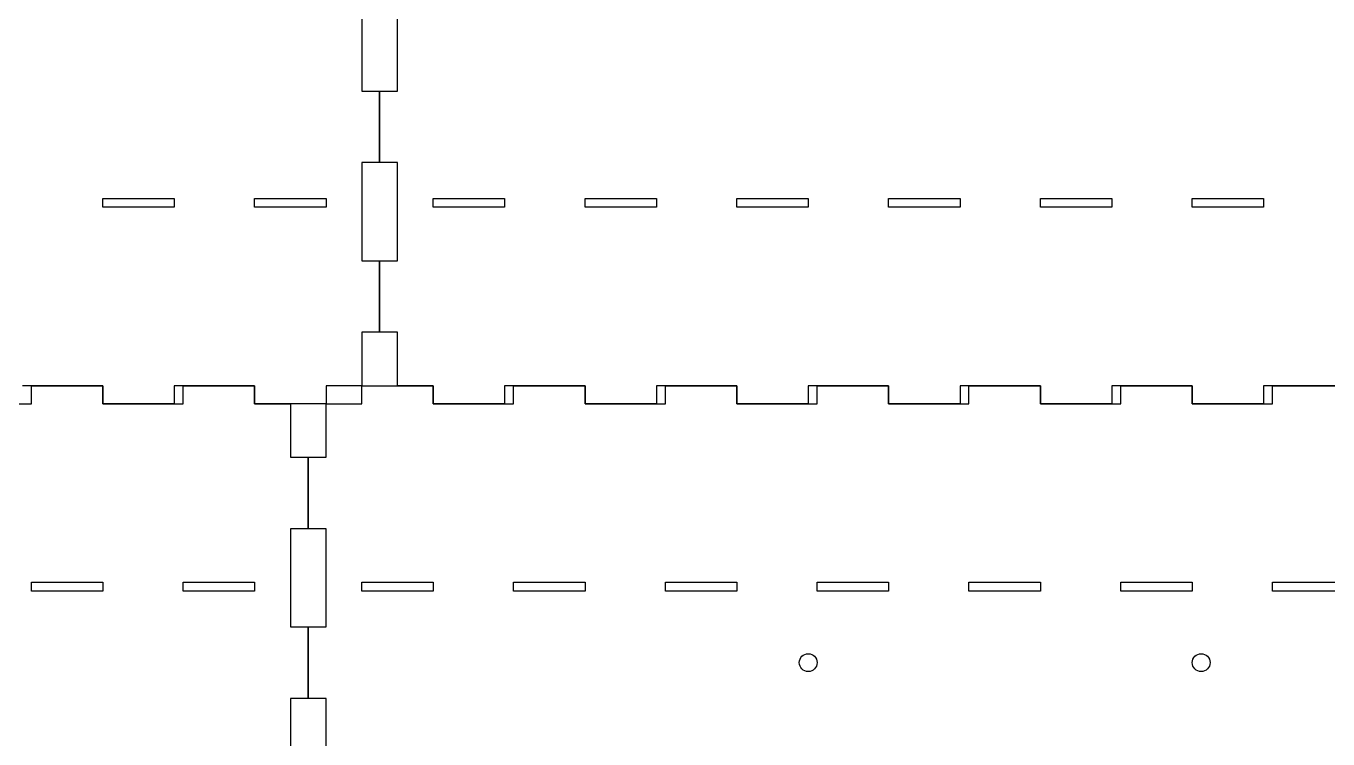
# Model space of a CAD drawing. Header units: millimetres. Extents: x 0 to 1198, y 2 to 800.
# Drawn here: x 469.4 to 833.9, y 201.1 to 400.8 of the extents above; entities that cross this region are included whole.
import ezdxf

# ---------------------------------------------------------------- set-up
doc = ezdxf.new("R2010")
doc.units = ezdxf.units.MM

# ---------------------------------------------------------------- blocks, each defined once
blk = doc.blocks.new('20- Bottom-66')
at = {"color": 179, "linetype": 'Continuous', "lineweight": 25}
for p, q in [((5, 87.5), (5, 115)), ((385, 115), (385, 87.5)), ((0, 67.5), (0, 87.5)), ((0, 87.5), (5, 87.5)), ((385, 87.5), (390, 87.5)), ((390, 87.5), (390, 67.5)), ((5, 67.5), (0, 67.5)), ((5, 40), (5, 67.5)), ((390, 67.5), (385, 67.5)), ((385, 67.5), (385, 40)), ((15, 57.5), (35, 57.5)), ((15, 55), (15, 57.5)), ((35, 55), (15, 55)), ((35, 57.5), (35, 55)), ((57.5, 57.5), (77.5, 57.5)), ((57.5, 55), (57.5, 57.5)), ((77.5, 55), (57.5, 55)), ((77.5, 57.5), (77.5, 55)), ((100, 57.5), (120, 57.5)), ((100, 55), (100, 57.5)), ((120, 55), (100, 55)), ((120, 57.5), (120, 55)), ((142.5, 57.5), (162.5, 57.5)), ((142.5, 55), (142.5, 57.5)), ((162.5, 55), (142.5, 55)), ((162.5, 57.5), (162.5, 55)), ((185, 57.5), (205, 57.5)), ((185, 55), (185, 57.5)), ((205, 55), (185, 55)), ((205, 57.5), (205, 55)), ((227.5, 57.5), (247.5, 57.5)), ((227.5, 55), (227.5, 57.5)), ((247.5, 55), (227.5, 55)), ((247.5, 57.5), (247.5, 55)), ((312.5, 57.5), (332.5, 57.5)), ((312.5, 55), (312.5, 57.5)), ((332.5, 55), (312.5, 55)), ((332.5, 57.5), (332.5, 55)), ((355, 55), (355, 57.5)), ((355, 57.5), (375, 57.5)), ((375, 55), (355, 55)), ((375, 57.5), (375, 55)), ((0, 20), (0, 40)), ((0, 40), (5, 40)), ((385, 40), (390, 40)), ((390, 40), (390, 20)), ((5, 20), (0, 20)), ((5, 5), (5, 20)), ((390, 20), (385, 20)), ((385, 20), (385, 5)), ((15, 5), (5, 5)), ((15, 0), (15, 5)), ((57.5, 5), (35, 5)), ((35, 5), (35, 0)), ((57.5, 0), (57.5, 5)), ((100, 5), (77.5, 5)), ((77.5, 5), (77.5, 0)), ((100, 0), (100, 5)), ((142.5, 5), (120, 5)), ((120, 5), (120, 0)), ((142.5, 0), (142.5, 5)), ((185, 5), (162.5, 5)), ((162.5, 5), (162.5, 0)), ((185, 0), (185, 5)), ((227.5, 5), (205, 5)), ((205, 5), (205, 0)), ((227.5, 0), (227.5, 5)), ((270, 5), (247.5, 5)), ((247.5, 5), (247.5, 0)), ((312.5, 5), (290, 5)), ((312.5, 0), (312.5, 5)), ((355, 5), (332.5, 5)), ((332.5, 5), (332.5, 0)), ((355, 0), (355, 5)), ((375, 5), (375, 0)), ((385, 5), (375, 5)), ((35, 0), (15, 0)), ((77.5, 0), (57.5, 0)), ((120, 0), (100, 0)), ((162.5, 0), (142.5, 0)), ((205, 0), (185, 0)), ((247.5, 0), (227.5, 0)), ((332.5, 0), (312.5, 0)), ((375, 0), (355, 0))]:
    blk.add_line(p, q, dxfattribs=at)
blk = doc.blocks.new('2- Top')
at = {"color": 179, "linetype": 'Continuous', "lineweight": 25}
for p, q in [((5, 87.5), (5, 115)), ((385, 115), (385, 87.5)), ((0, 67.5), (0, 87.5)), ((0, 87.5), (5, 87.5)), ((385, 87.5), (390, 87.5)), ((390, 87.5), (390, 67.5)), ((5, 67.5), (0, 67.5)), ((5, 40), (5, 67.5)), ((390, 67.5), (385, 67.5)), ((385, 67.5), (385, 40)), ((15, 57.5), (35, 57.5)), ((15, 55), (15, 57.5)), ((35, 55), (15, 55)), ((35, 57.5), (35, 55)), ((57.5, 57.5), (77.5, 57.5)), ((57.5, 55), (57.5, 57.5)), ((77.5, 55), (57.5, 55)), ((77.5, 57.5), (77.5, 55)), ((100, 57.5), (120, 57.5)), ((120, 55), (100, 55)), ((120, 57.5), (120, 55)), ((142.5, 57.5), (162.5, 57.5)), ((142.5, 55), (142.5, 57.5)), ((162.5, 55), (142.5, 55)), ((162.5, 57.5), (162.5, 55)), ((185, 57.5), (205, 57.5)), ((185, 55), (185, 57.5)), ((205, 55), (185, 55)), ((205, 57.5), (205, 55)), ((227.5, 57.5), (247.5, 57.5)), ((227.5, 55), (227.5, 57.5)), ((247.5, 55), (227.5, 55)), ((247.5, 57.5), (247.5, 55)), ((270, 57.5), (290, 57.5)), ((270, 55), (270, 57.5)), ((290, 55), (270, 55)), ((290, 57.5), (290, 55)), ((312.5, 57.5), (332.5, 57.5)), ((312.5, 55), (312.5, 57.5)), ((332.5, 55), (312.5, 55)), ((332.5, 57.5), (332.5, 55)), ((355, 55), (355, 57.5)), ((355, 57.5), (375, 57.5)), ((375, 55), (355, 55)), ((375, 57.5), (375, 55)), ((0, 20), (0, 40)), ((0, 40), (5, 40)), ((385, 40), (390, 40)), ((390, 40), (390, 20)), ((5, 20), (0, 20)), ((5, 5), (5, 20)), ((390, 20), (385, 20)), ((385, 20), (385, 5)), ((15, 5), (5, 5)), ((15, 0), (15, 5)), ((57.5, 5), (35, 5)), ((35, 5), (35, 0)), ((57.5, 0), (57.5, 5)), ((100, 5), (77.5, 5)), ((77.5, 5), (77.5, 0)), ((142.5, 5), (120, 5)), ((120, 5), (120, 0)), ((142.5, 0), (142.5, 5)), ((185, 5), (162.5, 5)), ((162.5, 5), (162.5, 0)), ((185, 0), (185, 5)), ((227.5, 5), (205, 5)), ((205, 5), (205, 0)), ((227.5, 0), (227.5, 5)), ((270, 5), (247.5, 5)), ((247.5, 5), (247.5, 0)), ((270, 0), (270, 5)), ((312.5, 5), (290, 5)), ((290, 5), (290, 0)), ((312.5, 0), (312.5, 5)), ((355, 5), (332.5, 5)), ((332.5, 5), (332.5, 0)), ((355, 0), (355, 5)), ((375, 5), (375, 0)), ((385, 5), (375, 5)), ((35, 0), (15, 0)), ((77.5, 0), (57.5, 0)), ((120, 0), (100, 0)), ((162.5, 0), (142.5, 0)), ((205, 0), (185, 0)), ((247.5, 0), (227.5, 0)), ((290, 0), (270, 0)), ((332.5, 0), (312.5, 0)), ((375, 0), (355, 0))]:
    blk.add_line(p, q, dxfattribs=at)
for centre in [(140, 77.5), (250, 77.5)]:
    blk.add_circle(centre, 2.5, dxfattribs=at)

msp = doc.modelspace()

# ---------------------------------------------------------------- block references
at = {"color": 7, "linetype": 'Continuous'}
for p in [(178.39, 295), (568.39, 295)]:
    msp.add_blockref('20- Bottom-66', p, dxfattribs=at)
at = {"color": 7, "linetype": 'Continuous', "rotation": 180}
for p in [(548.39, 300), (938.39, 300)]:
    msp.add_blockref('2- Top', p, dxfattribs=at)

doc.saveas('drawing.dxf')
